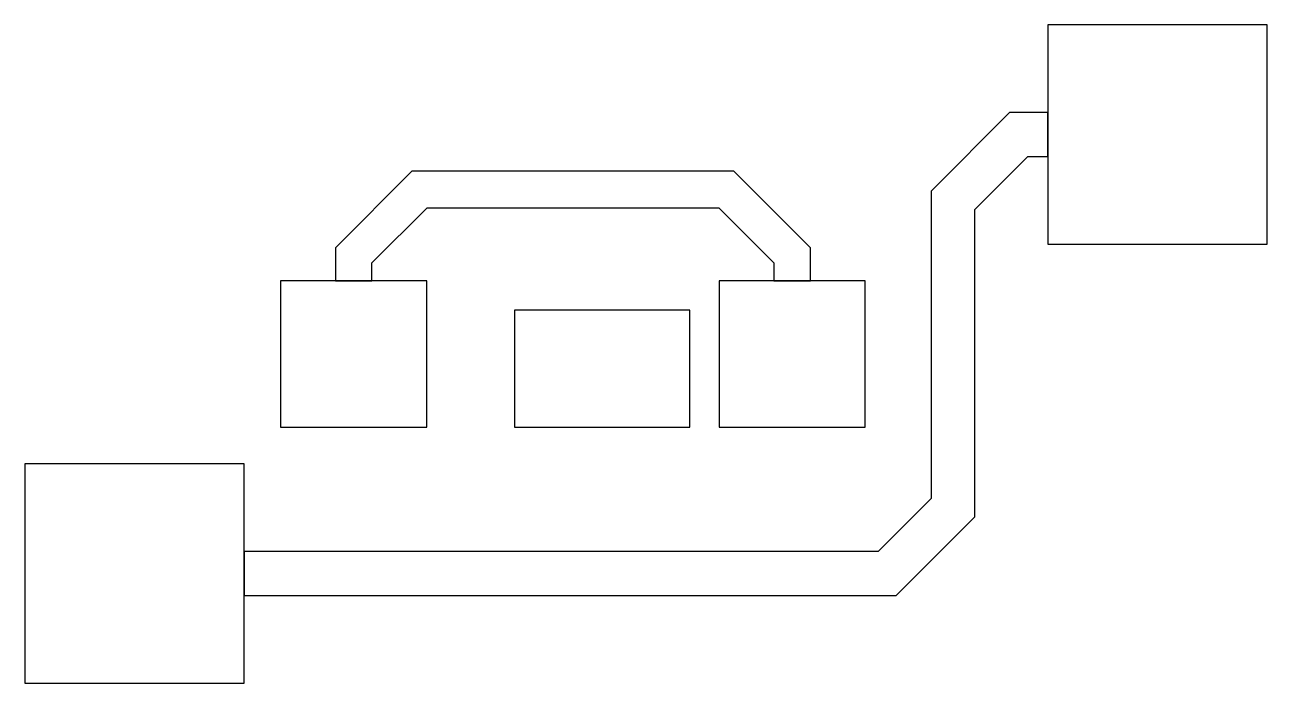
# Model space of a CAD drawing. Header units: millimetres. Extents: x 0.125 to 0.975, y 0.125 to 0.575.
import ezdxf

# ---------------------------------------------------------------- set-up
doc = ezdxf.new("R2010")
doc.units = ezdxf.units.MM
doc.layers.add('Aluminum', color=7, linetype='CONTINUOUS')

msp = doc.modelspace()

# ---------------------------------------------------------------- linework, layer by layer
at = {"layer": 'Aluminum', "color": 9}
for points in [[(0.825, 0.425), (0.975, 0.425), (0.975, 0.575), (0.825, 0.575)], [(0.775, 0.238787), (0.775, 0.448786), (0.811214, 0.485), (0.825, 0.485), (0.825, 0.515), (0.798787, 0.515), (0.745, 0.461213), (0.745, 0.251214), (0.708786, 0.215), (0.275, 0.215), (0.275, 0.185), (0.721213, 0.185)], [(0.3625, 0.412322), (0.400178, 0.45), (0.599822, 0.45), (0.6375, 0.412322), (0.6375, 0.4), (0.6625, 0.4), (0.6625, 0.422678), (0.610178, 0.475), (0.389822, 0.475), (0.3375, 0.422678), (0.3375, 0.4), (0.3625, 0.4)], [(0.3, 0.3), (0.4, 0.3), (0.4, 0.4), (0.3, 0.4)], [(0.6, 0.3), (0.7, 0.3), (0.7, 0.4), (0.6, 0.4)], [(0.46, 0.3), (0.58, 0.3), (0.58, 0.38), (0.46, 0.38)], [(0.125, 0.125), (0.275, 0.125), (0.275, 0.275), (0.125, 0.275)]]:
    msp.add_lwpolyline(points, close=True, dxfattribs=at)

doc.saveas('drawing.dxf')
